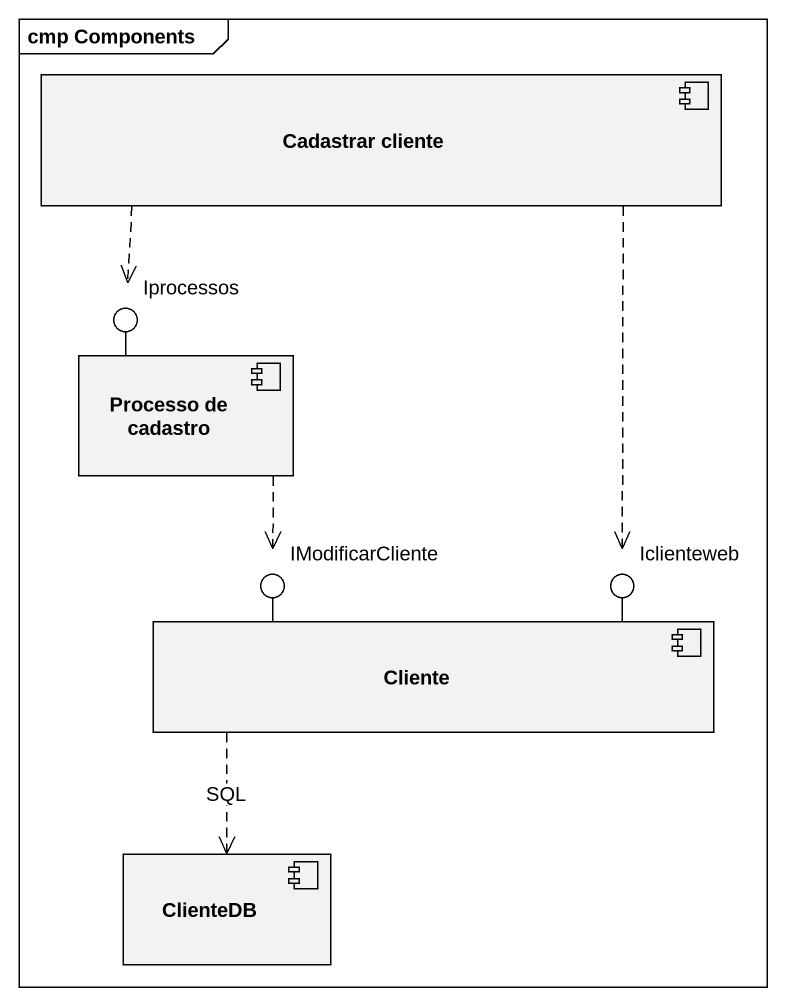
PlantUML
@startuml
mainframe cmp Components
component "Cadastrar cliente" as Cadastrar_cliente
() Iprocessos
component "Processo de cadastro" as Processo_de_cadastro
component Cliente
() IModificarCliente
() Iclienteweb
component ClienteDB
Processo_de_cadastro -up- Iprocessos
Cliente -left- IModificarCliente
Cliente -right- Iclienteweb
Cadastrar_cliente ..> Iprocessos
Cadastrar_cliente ..> Iclienteweb
Processo_de_cadastro ..> IModificarCliente
Cliente ..> ClienteDB : SQL
@enduml
